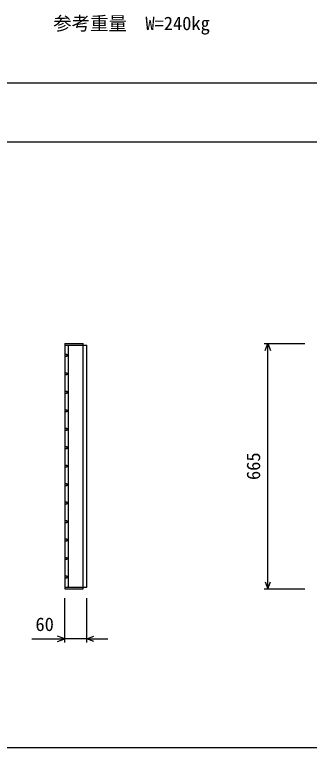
# Model space of a CAD drawing. Units: millimetres, scale not verified. Extents: x 15 to 25215, y 0 to 17820.
# Drawn here: x 19803 to 20602, y 6037 to 8021 of the extents above; entities that cross this region are included whole.
import ezdxf
from ezdxf.enums import TextEntityAlignment as Align

# ---------------------------------------------------------------- set-up
doc = ezdxf.new("R2010")
doc.units = ezdxf.units.MM
doc.header["$LTSCALE"] = 30
doc.layers.add('DIM', color=7, linetype='Continuous', lineweight=25)
doc.layers.add('HATCH', color=6, linetype='Continuous', lineweight=25)
doc.styles.add('ＭＳ ゴシック', font='')
doc.styles.get('ＭＳ ゴシック').set_extended_font_data('MS Gothic')

msp = doc.modelspace()

# ---------------------------------------------------------------- linework, layer by layer
at = {"layer": 'DIM'}
for p, q in [((15483.48, 7836.57), (21983.48, 7836.57)), ((15483.48, 7676.57), (21983.48, 7676.57)), ((20479.42, 7130.53), (20589.42, 7130.53)), ((20482.33, 7111.07), (20489.42, 7130.53)), ((20489.42, 6465.53), (20489.42, 7130.53)), ((20489.42, 7130.53), (20496.5, 7111.07)), ((20482.33, 6484.99), (20489.42, 6465.53)), ((20489.42, 6465.53), (20496.5, 6484.99)), ((20479.42, 6465.53), (20589.42, 6465.53)), ((19938.44, 6320.53), (19938.44, 6440.53)), ((19998.44, 6320.53), (19998.44, 6440.53)), ((19849.28, 6330.53), (19938.44, 6330.53)), ((19938.44, 6330.53), (19918.98, 6337.61)), ((19918.98, 6323.45), (19938.44, 6330.53)), ((19998.44, 6330.53), (19938.44, 6330.53)), ((19998.44, 6330.53), (20017.89, 6337.61)), ((19998.44, 6330.53), (20055.5, 6330.53)), ((20017.89, 6323.45), (19998.44, 6330.53)), ((15483.48, 6036.57), (21983.48, 6036.57))]:
    msp.add_line(p, q, dxfattribs=at)
at = {"layer": 'HATCH'}
for p, q in [((19938.44, 7130.53), (19938.44, 6465.53)), ((19938.44, 7130.53), (19988.44, 7130.53)), ((19938.44, 7126.03), (19998.44, 7126.03)), ((19948.44, 6470.03), (19948.44, 7126.03)), ((19988.44, 6465.53), (19988.44, 7130.53)), ((19998.44, 6470.03), (19998.44, 7126.03)), ((19938.44, 7101.03), (19944.44, 7101.03)), ((19944.44, 7095.03), (19938.44, 7095.03)), ((19944.44, 7101.03), (19944.44, 7095.03)), ((19938.44, 7051.03), (19944.44, 7051.03)), ((19944.44, 7045.03), (19938.44, 7045.03)), ((19944.44, 7051.03), (19944.44, 7045.03)), ((19938.44, 7001.03), (19944.44, 7001.03)), ((19944.44, 6995.03), (19938.44, 6995.03)), ((19944.44, 7001.03), (19944.44, 6995.03)), ((19938.44, 6951.03), (19944.44, 6951.03)), ((19944.44, 6945.03), (19938.44, 6945.03)), ((19944.44, 6951.03), (19944.44, 6945.03)), ((19938.44, 6901.03), (19944.44, 6901.03)), ((19944.44, 6895.03), (19938.44, 6895.03)), ((19944.44, 6901.03), (19944.44, 6895.03)), ((19938.44, 6851.03), (19944.44, 6851.03)), ((19944.44, 6851.03), (19944.44, 6845.03)), ((19944.44, 6845.03), (19938.44, 6845.03)), ((19938.44, 6801.03), (19944.44, 6801.03)), ((19944.44, 6795.03), (19938.44, 6795.03)), ((19944.44, 6801.03), (19944.44, 6795.03)), ((19938.44, 6751.03), (19944.44, 6751.03)), ((19944.44, 6751.03), (19944.44, 6745.03)), ((19944.44, 6745.03), (19938.44, 6745.03)), ((19938.44, 6701.03), (19944.44, 6701.03)), ((19944.44, 6695.03), (19938.44, 6695.03)), ((19944.44, 6701.03), (19944.44, 6695.03)), ((19938.44, 6651.03), (19944.44, 6651.03)), ((19944.44, 6651.03), (19944.44, 6645.03)), ((19944.44, 6645.03), (19938.44, 6645.03)), ((19938.44, 6601.03), (19944.44, 6601.03)), ((19944.44, 6595.03), (19938.44, 6595.03)), ((19944.44, 6601.03), (19944.44, 6595.03)), ((19938.44, 6551.03), (19944.44, 6551.03)), ((19944.44, 6551.03), (19944.44, 6545.03)), ((19944.44, 6545.03), (19938.44, 6545.03)), ((19938.44, 6501.03), (19944.44, 6501.03)), ((19944.44, 6495.03), (19938.44, 6495.03)), ((19944.44, 6501.03), (19944.44, 6495.03)), ((19938.44, 6470.03), (19998.44, 6470.03)), ((19938.44, 6465.53), (19988.44, 6465.53))]:
    msp.add_line(p, q, dxfattribs=at)

# ---------------------------------------------------------------- texts
at = {"layer": 'DIM', "style": 'ＭＳ ゴシック'}
for s, p in [('参考重量\u3000W=240kg', (19907.33, 7967.84)), ('60', (19859.16, 6340.53))]:
    msp.add_text(s, height=36.66, dxfattribs=at).set_placement(p, align=Align.BOTTOM_LEFT)
msp.add_text('665', height=36.66, rotation=90, dxfattribs=at).set_placement((20479.42, 6760.53), align=Align.BOTTOM_LEFT)

doc.saveas('drawing.dxf')
